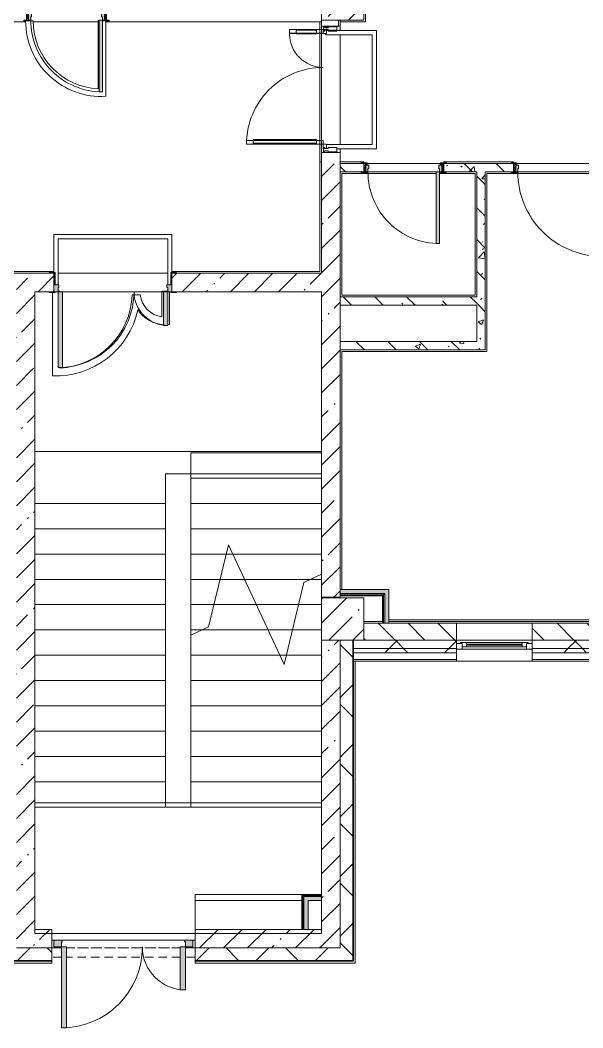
# Model space of a CAD drawing. Header units: millimetres. Extents: x -4196 to 190310, y -8553 to 29000.
# Drawn here: x 131251 to 137926, y -1048 to 10900 of the extents above; entities that cross this region are included whole.
import ezdxf

# ---------------------------------------------------------------- set-up
doc = ezdxf.new("R2010")
doc.units = ezdxf.units.MM
doc.linetypes.add('200_ШТРИХ__ш1_п0_6_', pattern=[160, 100, -60])
for name, color, linetype, lineweight, true_color in [('A-DETL-GENF-9', 7, 'Continuous', 5, 0xaaaaaa), ('A-DOOR-1', 7, 'Continuous', 5, 0xaaaaaa), ('A-DOOR-2', 7, 'Continuous', 5, 0xe2e2e2), ('A-DOOR-FRAM-1', 7, 'Continuous', 5, 0xe2e2e2), ('A-DOOR-FRAM-2', 7, 'Continuous', 5, 0xaaaaaa), ('A-FLOR-1', 7, 'Continuous', 5, 0xaaaaaa), ('A-WALL-6', 7, 'Continuous', 5, 0x737373), ('I-WALL-2', 7, 'Continuous', 9, 0xe7e7e7), ('I-WALL-5', 7, 'Continuous', 5, 0x787878)]:
    doc.layers.add(name, color=color, linetype=linetype, lineweight=lineweight, true_color=true_color)
for name, color, linetype, lineweight in [('A-DETL-MBND', 7, '200_ШТРИХ__ш1_п0_6_', 9), ('A-GLAZ-1', 7, 'Continuous', 5), ('A-GLAZ-CWMG-2', 7, 'Continuous', 5), ('A-WALL', 7, 'Continuous', 9), ('A-WALL-4', 7, 'Continuous', 5), ('I-WALL-3', 7, 'Continuous', 5), ('S-COLS-2', 7, 'Continuous', 5), ('S-STRS-3', 7, 'Continuous', 5), ('S-STRS-MBND-2', 7, 'Continuous', 5)]:
    doc.layers.add(name, color=color, linetype=linetype, lineweight=lineweight)
pattern_1 = [(45, (59346.5, 0), (-285.1231, 285.1231), []), (45, (59631.6, 0), (-285.1231, 285.1231), [504.031, -100.806, 16.764, -84.042])]
pattern_2 = [(45, (59346.5, 0), (-353.5534, 353.5534), []), (135, (59346.5, 0), (-353.5534, -353.5534), [])]
pattern_3 = [(135, (59346.5, 0), (-377.1708, -377.1708), [533.4, -88.9, 17.78, -88.9]), (135, (59346.5, 376.94), (-377.1708, -377.1708), []), (50, (59346.5, 0), (637.6445, -55.7866), [66.675, -733.425]), (355, (59346.5, 0), (-123.3494, 668.699), [53.34, -586.74]), (100.451, (59399.6, -4.65), (514.299, 612.908), [56.665, -623.315]), (46.184, (59346.5, 177.8), (948.7764, -147.15), [100.012, -1100.137]), (96.636, (59425.6, 165.5), (830.909, 865.997), [84.998, -934.973]), (351.184, (59346.5, 177.8), (830.918, 865.988), [80.01, -880.11]), (21, (59435.4, 133.35), (530.6506, -357.9283), [66.675, -733.425]), (326, (59435.4, 133.35), (216.308, 644.6585), [53.34, -586.74]), (71.451, (59479.6, 103.5), (746.9596, 286.7243), [56.665, -623.315]), (37.5, (59346.5, 0), (10.81053, 295.9426), [16.764, -562.864, 16.764, -578.866, -588.962]), (37.5, (59346.5, 0), (10.81053, 295.9426), [-1175.258, 16.764, -572.198]), (7.5, (59346.5, 0), (233.8692, 350.6318), [16.764, -322.834, 16.764, -549.529, -224.472]), (7.5, (59346.5, 0), (233.8692, 350.6318), [-905.891, 16.764, -207.708]), (327.5, (59148.24, 0), (474.5678, -20.0513), [16.764, -205.486, 16.764, -676.656, -920.115]), (327.5, (59148.24, 0), (474.5678, -20.0513), [-915.67, 16.764, -903.351]), (317.5, (59059.34, 0), (518.4522, 88.9934), [16.764, -272.161, 16.764, -443.738, -653.415]), (317.5, (59059.34, 0), (518.4522, 88.9934), [-749.427, 16.764, -636.651])]
pattern_4 = [(45, (59346.5, 0), (-530.33, 530.33), []), (135, (59346.5, 0), (-530.33, -530.33), [])]

# ---------------------------------------------------------------- blocks, each defined once
blk = doc.blocks.new('BSC_Колонна _Прямоугольная - 500х500-V77-1_6_1_птичка')
at = {"layer": 'S-COLS-2'}
h = blk.add_hatch(dxfattribs=at)
h.set_pattern_fill('FP_110', color=256, style=0, pattern_type=2)
h.set_pattern_definition([(45, (-75730, -3800), (-285.1231, 285.1231), []), (45, (-75444.88, -3800), (-285.1231, 285.1231), [504.031, -100.806, 16.764, -84.042])])
h.paths.add_polyline_path([(120, -250), (250, -250), (250, 250), (-250, 250), (-250, -250), (-30, -250)])
for p, q in [((250, 250), (-250, 250)), ((-250, 250), (-250, -250)), ((250, -250), (250, 250)), ((-250, -250), (250, -250))]:
    blk.add_line(p, q, dxfattribs=at)
blk = doc.blocks.new('BSC_Колонна _Прямоугольная - 650х500-23287315-1_6_1_птичка')
at = {"layer": 'S-COLS-2'}
h = blk.add_hatch(dxfattribs=at)
h.set_pattern_fill('FP_151', color=256, style=0, pattern_type=2)
h.set_pattern_definition([(135, (11225, -75730), (-285.1231, -285.1231), []), (135, (11225, -75444.88), (-285.1231, -285.1231), [504.031, -100.806, 16.764, -84.042])])
h.paths.add_polyline_path([(325, 250), (-325, 250), (-325, -250), (325, -250), (325, 0)])
for p, q in [((325, 250), (-325, 250)), ((-325, 250), (-325, -250)), ((325, -250), (325, 250)), ((-325, -250), (325, -250))]:
    blk.add_line(p, q, dxfattribs=at)
blk = doc.blocks.new('110_Дверь_СКБ_1Ст_Внутренняя1 - Д-7_п__950x2100h_Туалет-32105350-1_6_1_птичка')
at = {"layer": 'A-DOOR-1'}
h = blk.add_hatch(dxfattribs=at)
h.set_pattern_fill('FP_134', color=256, style=0, pattern_type=2)
h.set_pattern_definition([(135, (1826.41, 114.685), (-14.14214, -14.14214), []), (225, (1826.41, 114.685), (14.14214, -14.14214), [])])
h.paths.add_polyline_path([(487, -50), (487, 50), (462, 50), (463, -50)])
at = {"layer": 'A-DOOR-2'}
h = blk.add_hatch(color=256, dxfattribs=at)
h.paths.add_polyline_path([(437, -30), (462, -30), (462, 50), (437, 50), (437, 10), (427, 10), (427, -30)])
h.paths.add_polyline_path([(-438, -30), (-403, -30), (-403, 10), (-413, 10), (-413, 50), (-438, 50)])
at = {"layer": 'A-DOOR-FRAM-1'}
for points in [[(-373, 50), (-373, 900), (-413, 900), (-413, 50), (-393, 50)], [(-438, 50), (-423, 50), (-423, 58), (-493, 58), (-493, 50), (-463, 50)], [(517, 50), (517, 58), (447, 58), (447, 50), (492, 50)], [(-493, -58), (-423, -58), (-423, -50), (-493, -50)], [(-438, -50), (-423, -50), (-423, -30), (-438, -30)], [(462, -50), (462, -30), (447, -30), (447, -50)], [(468, -58), (517, -58), (517, -50), (447, -50), (447, -58)]]:
    blk.add_hatch(color=256, dxfattribs=at).paths.add_polyline_path(points)
at = {"layer": 'A-DOOR-FRAM-2'}
h = blk.add_hatch(dxfattribs=at)
h.set_pattern_fill('FP_135', color=256, style=0, pattern_type=2)
h.set_pattern_definition([(45, (-296.384, 114.685), (-14.1421, 14.1421), []), (135, (-296.384, 114.685), (-14.1421, -14.1421), [])])
h.paths.add_polyline_path([(-438, -50), (-438, 50), (-463, 50), (-463, -50)])
at = {"layer": 'A-DOOR-1'}
for p, q in [((-413, 900), (-413, 50)), ((-373, 900), (-413, 900)), ((-373, 50), (-373, 900)), ((-413, 50), (-373, 50))]:
    blk.add_line(p, q, dxfattribs=at)
blk.add_arc((-413, 50), 850, 360, 90, dxfattribs=at)
at = {"layer": 'A-DOOR-FRAM-2'}
for p, q in [((-423, 58), (-493, 58)), ((-493, 58), (-493, 50)), ((-493, 50), (-423, 50)), ((-438, 50), (-463, 50)), ((-463, 50), (-463, -50)), ((-413, 50), (-438, 50)), ((-438, 50), (-438, -30)), ((-438, -50), (-438, 50)), ((-423, 50), (-438, 50)), ((-438, 50), (-438, 49)), ((-438, 49), (-423, 49)), ((-423, 50), (-423, 58)), ((-423, 49), (-423, 50)), ((-413, 10), (-413, 50)), ((-403, 10), (-413, 10)), ((-403, -30), (-403, 10)), ((437, 10), (427, 10)), ((427, 10), (427, -30)), ((437, 50), (437, 10)), ((462, 50), (437, 50)), ((517, 58), (447, 58)), ((447, 58), (447, 50)), ((462, 50), (447, 50)), ((447, 50), (447, 49)), ((447, 50), (517, 50)), ((447, 49), (462, 49)), ((462, -30), (462, 50)), ((487, 50), (462, 50)), ((462, 50), (462, -50)), ((462, 49), (462, 50)), ((487, -50), (487, 50)), ((517, 50), (517, 58)), ((-423, -50), (-493, -50)), ((-493, -50), (-493, -58)), ((-493, -58), (-423, -58)), ((-463, -50), (-438, -50)), ((-438, -30), (-403, -30)), ((-423, -30), (-438, -30)), ((-438, -30), (-438, -50)), ((-438, -50), (-423, -50)), ((-423, -50), (-423, -30)), ((-423, -58), (-423, -50)), ((427, -30), (462, -30)), ((462, -30), (447, -30)), ((447, -30), (447, -50)), ((447, -50), (462, -50)), ((517, -50), (447, -50)), ((447, -50), (447, -58)), ((447, -58), (517, -58)), ((462, -50), (462, -30)), ((462, -50), (487, -50)), ((517, -58), (517, -50))]:
    blk.add_line(p, q, dxfattribs=at)
blk = doc.blocks.new('110_Дверь_СКБ_1Ст_Внутренняя1 - Д-4 _п_ 1100x2100h_су мгн 2-33304581-1_6_1_птичка')
at = {"layer": 'A-DOOR-1'}
h = blk.add_hatch(dxfattribs=at)
h.set_pattern_fill('FP_130', color=256, style=0, pattern_type=2)
h.set_pattern_definition([(135, (1751.41, 114.685), (-14.14214, -14.14214), []), (225, (1751.41, 114.685), (14.14214, -14.14214), [])])
h.paths.add_polyline_path([(537.5, 50), (537.5, -50), (562.5, -50), (562.5, 50)])
at = {"layer": 'A-DOOR-2'}
h = blk.add_hatch(color=256, dxfattribs=at)
h.paths.add_polyline_path([(537.5, 50), (512.5, 50), (512.5, 10), (502.5, 10), (502.5, -30), (537.5, -30), (537.5, 28.8)])
h.paths.add_polyline_path([(-487.5, 50), (-512.5, 50), (-512.5, -30), (-477.5, -30), (-477.5, 10), (-487.5, 10)])
at = {"layer": 'A-DOOR-FRAM-1'}
for points in [[(-487.5, 1050), (-487.5, 50), (-447.5, 50), (-447.5, 1050)], [(-567.5, 58), (-567.5, 50), (-497.5, 50), (-497.5, 58), (-561.1, 58)], [(530.1, 58), (522.5, 58), (522.5, 50), (592.5, 50), (592.5, 58), (537.5, 58)], [(-497.5, -50), (-567.5, -50), (-567.5, -58), (-497.5, -58)], [(-497.5, -30), (-512.5, -30), (-512.5, -50), (-497.5, -50)], [(537.5, -30), (522.5, -30), (522.5, -50), (537.5, -50)], [(522.5, -50), (522.5, -58), (592.5, -58), (592.5, -50), (537.5, -50)]]:
    blk.add_hatch(color=256, dxfattribs=at).paths.add_polyline_path(points)
at = {"layer": 'A-DOOR-FRAM-2'}
h = blk.add_hatch(dxfattribs=at)
h.set_pattern_fill('FP_131', color=256, style=0, pattern_type=2)
h.set_pattern_definition([(45, (-371.384, 114.685), (-14.1421, 14.1421), []), (135, (-371.384, 114.685), (-14.1421, -14.1421), [])])
h.paths.add_polyline_path([(-512.5, 50), (-537.5, 50), (-537.5, -50), (-512.5, -50), (-512.5, -41.8)])
at = {"layer": 'A-DOOR-1'}
for p, q in [((-487.5, 1050), (-487.5, 50)), ((-447.5, 1050), (-487.5, 1050)), ((-447.5, 50), (-447.5, 1050)), ((-487.5, 50), (-447.5, 50))]:
    blk.add_line(p, q, dxfattribs=at)
blk.add_arc((-487.5, 50), 1000, 360, 90, dxfattribs=at)
at = {"layer": 'A-DOOR-FRAM-2'}
for p, q in [((-497.5, 58), (-567.5, 58)), ((-567.5, 58), (-567.5, 50)), ((-567.5, 50), (-497.5, 50)), ((-512.5, 50), (-537.5, 50)), ((-537.5, 50), (-537.5, -50)), ((-487.5, 50), (-512.5, 50)), ((-512.5, 50), (-512.5, -30)), ((-512.5, -50), (-512.5, 50)), ((-497.5, 50), (-512.5, 50)), ((-512.5, 50), (-512.5, 49)), ((-512.5, 49), (-497.5, 49)), ((-497.5, 50), (-497.5, 58)), ((-497.5, 49), (-497.5, 50)), ((-487.5, 10), (-487.5, 50)), ((-477.5, 10), (-487.5, 10)), ((-477.5, -30), (-477.5, 10)), ((512.5, 10), (502.5, 10)), ((502.5, 10), (502.5, -30)), ((512.5, 50), (512.5, 10)), ((537.5, 50), (512.5, 50)), ((592.5, 58), (522.5, 58)), ((522.5, 58), (522.5, 50)), ((537.5, 50), (522.5, 50)), ((522.5, 50), (522.5, 49)), ((522.5, 50), (592.5, 50)), ((522.5, 49), (537.5, 49)), ((537.5, -30), (537.5, 50)), ((562.5, 50), (537.5, 50)), ((537.5, 50), (537.5, -50)), ((537.5, 49), (537.5, 50)), ((562.5, -50), (562.5, 50)), ((592.5, 50), (592.5, 58)), ((-497.5, -50), (-567.5, -50)), ((-567.5, -50), (-567.5, -58)), ((-567.5, -58), (-497.5, -58)), ((-537.5, -50), (-512.5, -50)), ((-512.5, -30), (-477.5, -30)), ((-497.5, -30), (-512.5, -30)), ((-512.5, -30), (-512.5, -50)), ((-512.5, -50), (-497.5, -50)), ((-497.5, -50), (-497.5, -30)), ((-497.5, -58), (-497.5, -50)), ((502.5, -30), (537.5, -30)), ((537.5, -30), (522.5, -30)), ((522.5, -30), (522.5, -50)), ((522.5, -50), (537.5, -50)), ((592.5, -50), (522.5, -50)), ((522.5, -50), (522.5, -58)), ((522.5, -58), (592.5, -58)), ((537.5, -50), (537.5, -30)), ((537.5, -50), (562.5, -50)), ((592.5, -58), (592.5, -50))]:
    blk.add_line(p, q, dxfattribs=at)
blk = doc.blocks.new('Прямоугольный импост - Импост структурный с накладкой - 160мм Темный-32274804-1_6_1_птичка')
at = {"layer": 'A-GLAZ-CWMG-2'}
for p, q in [((-50, 40), (-50, 140)), ((-50, 140), (0, 140)), ((0, 140), (0, 40)), ((-40, 40), (-50, 40)), ((-50, -17), (-50, 0)), ((-50, 0), (-40, 0)), ((-40, 0), (-40, 40)), ((-10, 40), (-10, 0)), ((0, 40), (-10, 40)), ((-10, 0), (0, 0)), ((0, 0), (0, -17)), ((0, -17), (-50, -17))]:
    blk.add_line(p, q, dxfattribs=at)
blk = doc.blocks.new('Дверь_Витражная_остекление_ - ВВ-6 остекление-32274838-1_6_1_птичка')
at = {"layer": 'A-DETL-GENF-9'}
for p, q in [((-655, 930), (-610, 930)), ((-655, 930), (-655, 20)), ((-610, 930), (-655, 930)), ((-655, 930), (-655, 20)), ((-655, 850), (-610, 850)), ((-645, 850), (-645, 100)), ((-610, 930), (-610, 20)), ((-610, 20), (-610, 930)), ((-601, 850), (-601, 100)), ((705, 420), (660, 420)), ((660, 420), (660, 20)), ((705, 420), (660, 420)), ((660, 420), (660, 20)), ((705, 420), (705, 20)), ((705, 20), (705, 420)), ((651, 340), (651, 100)), ((705, 340), (660, 340)), ((695, 340), (695, 100)), ((-655, 100), (-610, 100)), ((-610, 20), (-655, 20)), ((-655, 20), (-610, 20)), ((705, 100), (660, 100))]:
    blk.add_line(p, q, dxfattribs=at)
at = {"layer": 'A-DOOR-1'}
for p, q in [((-655, 930), (-655, 20)), ((655, 420), (655, 20)), ((-655, 20), (-705, 20)), ((-705, 20), (-705, -20)), ((-655, -20), (-655, 20)), ((705, 20), (655, 20)), ((655, 20), (655, -20)), ((705, -20), (705, 20)), ((-705, -20), (-655, -20)), ((655, -20), (705, -20))]:
    blk.add_line(p, q, dxfattribs=at)
for centre, radius, start, end in [((-655, 20), 910, 360, 90), ((655, 20), 400, 90, 180)]:
    blk.add_arc(centre, radius, start, end, dxfattribs=at)
blk = doc.blocks.new('110_Дверь_СКБ_1Ст_Внутренняя1 - Д-17д _Д-9_ 950x2100h_ПУИ_ С_У персонала-24300662-1_6_1_птичка')
at = {"layer": 'A-DOOR-1'}
h = blk.add_hatch(dxfattribs=at)
h.set_pattern_fill('FP_119', color=256, style=0, pattern_type=2)
h.set_pattern_definition([(135, (1826.41, 164.685), (-14.14214, -14.14214), []), (225, (1826.41, 164.685), (14.14214, -14.14214), [])])
h.paths.add_polyline_path([(487, 100), (462, 100), (462, -100), (487, -100), (487, 6)])
at = {"layer": 'A-DOOR-2'}
h = blk.add_hatch(color=256, dxfattribs=at)
h.paths.add_polyline_path([(462, 100), (437, 100), (437, 60), (427, 60), (427, 20), (462, 20)])
h.paths.add_polyline_path([(-423, 100), (-438, 100), (-438, 20), (-403, 20), (-403, 60), (-413, 60), (-413, 100)])
at = {"layer": 'A-DOOR-FRAM-1'}
for points in [[(-401, 950), (-413, 950), (-413, 100), (-373, 104), (-373, 950)], [(-454, 108), (-493, 108), (-493, 100), (-423, 104), (-423, 108), (-454, 108)], [(-438, 20), (-438, -100), (-423, -100), (-423, 20)], [(491, 108), (447, 108), (447, 100), (517, 100), (517, 108), (497, 108)], [(462, 20), (447, 20), (447, -100), (462, -100), (462, 6)], [(-438, -100), (-493, -100), (-493, -108), (-423, -108), (-423, -100)], [(501, -100), (447, -100), (447, -108), (517, -108), (517, -100)]]:
    blk.add_hatch(color=256, dxfattribs=at).paths.add_polyline_path(points)
at = {"layer": 'A-DOOR-FRAM-2'}
h = blk.add_hatch(dxfattribs=at)
h.set_pattern_fill('FP_120', color=256, style=0, pattern_type=2)
h.set_pattern_definition([(45, (-296.384, 164.685), (-14.1421, 14.1421), []), (135, (-296.384, 164.685), (-14.1421, -14.1421), [])])
h.paths.add_polyline_path([(-463, 100), (-460, -100), (-438, -100), (-438, 100)])
at = {"layer": 'A-DOOR-1'}
for p, q in [((-413, 950), (-413, 100)), ((-373, 950), (-413, 950)), ((-373, 100), (-373, 950)), ((-413, 100), (-373, 100))]:
    blk.add_line(p, q, dxfattribs=at)
blk.add_arc((-413, 100), 850, 360, 90, dxfattribs=at)
at = {"layer": 'A-DOOR-FRAM-2'}
for p, q in [((-423, 108), (-493, 108)), ((-493, 108), (-493, 100)), ((-493, 100), (-423, 100)), ((-438, 100), (-463, 100)), ((-463, 100), (-463, -100)), ((-413, 100), (-438, 100)), ((-438, 100), (-438, 20)), ((-438, -100), (-438, 100)), ((-423, 100), (-438, 100)), ((-438, 100), (-438, 99)), ((-438, 99), (-423, 99)), ((-438, 20), (-403, 20)), ((-423, 20), (-438, 20)), ((-438, 20), (-438, -100)), ((-423, 100), (-423, 108)), ((-423, 99), (-423, 100)), ((-423, -100), (-423, 20)), ((-413, 60), (-413, 100)), ((-403, 60), (-413, 60)), ((-403, 20), (-403, 60)), ((437, 60), (427, 60)), ((427, 60), (427, 20)), ((427, 20), (462, 20)), ((437, 100), (437, 60)), ((462, 100), (437, 100)), ((517, 108), (447, 108)), ((447, 108), (447, 100)), ((462, 100), (447, 100)), ((447, 100), (447, 99)), ((447, 100), (517, 100)), ((447, 99), (462, 99)), ((462, 20), (447, 20)), ((447, 20), (447, -100)), ((462, 20), (462, 100)), ((487, 100), (462, 100)), ((462, 100), (462, -100)), ((462, 99), (462, 100)), ((462, -100), (462, 20)), ((487, -100), (487, 100)), ((517, 100), (517, 108)), ((-423, -100), (-493, -100)), ((-493, -100), (-493, -108)), ((-493, -108), (-423, -108)), ((-463, -100), (-438, -100)), ((-438, -100), (-423, -100)), ((-423, -108), (-423, -100)), ((447, -100), (462, -100)), ((517, -100), (447, -100)), ((447, -100), (447, -108)), ((447, -108), (517, -108)), ((462, -100), (487, -100)), ((517, -108), (517, -100))]:
    blk.add_line(p, q, dxfattribs=at)
blk = doc.blocks.new('110_Дверь_СКБ_2Ст - Д-1_л_Лестничная клетка EIS60 2-32142534-1_6_1_птичка')
at = {"layer": 'A-DOOR-2'}
for points in [[(662, 1010), (612, 1010), (612, 110), (662, 110), (662, 786)], [(-588, 510), (-638, 510), (-638, 110), (-588, 110), (-588, 499)], [(712, 30), (697, 30), (700, -110), (712, -110)]]:
    blk.add_hatch(color=256, dxfattribs=at).paths.add_polyline_path(points)
h = blk.add_hatch(color=256, dxfattribs=at)
h.paths.add_polyline_path([(662, 110), (662, 60), (652, 60), (652, 30), (712, 33), (712, 110)])
h.paths.add_polyline_path([(-638, 110), (-688, 110), (-687, 30), (-628, 36), (-628, 60), (-638, 60), (-638, 105)])
at = {"layer": 'A-DOOR-FRAM-1'}
for points in [[(-673, 118), (-743, 118), (-743, 110), (-673, 110)], [(-673, 30), (-688, 30), (-687, -110), (-673, -110), (-673, -21)], [(730, 118), (697, 118), (697, 110), (767, 110), (767, 118)], [(-687, -110), (-743, -110), (-743, -118), (-673, -118), (-674, -110)], [(767, -110), (697, -110), (699, -118), (767, -118)]]:
    blk.add_hatch(color=256, dxfattribs=at).paths.add_polyline_path(points)
at = {"layer": 'A-DOOR-1'}
for p, q in [((662, 1010), (612, 1010)), ((612, 1010), (612, 110)), ((662, 110), (662, 1010)), ((-638, 510), (-638, 110)), ((-588, 510), (-638, 510)), ((-588, 110), (-588, 510)), ((-638, 110), (-588, 110)), ((612, 110), (662, 110))]:
    blk.add_line(p, q, dxfattribs=at)
for centre, radius, start, end in [((662, 110), 900, 90, 180), ((-638, 110), 400, 360, 90)]:
    blk.add_arc(centre, radius, start, end, dxfattribs=at)
at = {"layer": 'A-DOOR-FRAM-2'}
for p, q in [((-673, 118), (-743, 118)), ((-743, 118), (-743, 110)), ((-743, 110), (-673, 110)), ((-638, 110), (-688, 110)), ((-688, 110), (-688, 30)), ((-688, 30), (-628, 30)), ((-673, 30), (-688, 30)), ((-688, 30), (-688, -110)), ((-673, 110), (-673, 118)), ((-673, -110), (-673, 30)), ((-638, 60), (-638, 110)), ((-628, 60), (-638, 60)), ((-628, 30), (-628, 60)), ((662, 60), (652, 60)), ((652, 60), (652, 30)), ((652, 30), (712, 30)), ((662, 110), (662, 60)), ((712, 110), (662, 110)), ((767, 118), (697, 118)), ((697, 118), (697, 110)), ((697, 110), (767, 110)), ((712, 30), (697, 30)), ((697, 30), (697, -110)), ((712, 30), (712, 110)), ((712, -110), (712, 30)), ((767, 110), (767, 118)), ((-673, -110), (-743, -110)), ((-743, -110), (-743, -118)), ((-743, -118), (-673, -118)), ((-688, -110), (-673, -110)), ((-673, -118), (-673, -110)), ((697, -110), (712, -110)), ((767, -110), (697, -110)), ((697, -110), (697, -118)), ((697, -118), (767, -118)), ((767, -118), (767, -110))]:
    blk.add_line(p, q, dxfattribs=at)
blk = doc.blocks.new('120_Окно_СКБ_1Ст - 120_Окно_СКБ_1Ст 900х2500_h_-19906774-1_6_1_птичка')
at = {"layer": 'A-GLAZ-1'}
for p, q in [((-450, -75), (-450, -5)), ((-450, -5), (-380, -5)), ((450, -5), (-450, -5)), ((-380, -75), (-450, -75)), ((-450, -75), (-400, -75)), ((-380, -75), (-400, -75)), ((-400, -75), (-400, -85)), ((-400, -85), (400, -85)), ((400, -85), (-400, -85)), ((-380, -5), (-380, -75)), ((380, -35), (-380, -35)), ((-380, -35), (-380, -75)), ((-330, -85), (-330, -35)), ((-330, -55), (330, -55)), ((330, -65), (-330, -65)), ((330, -85), (330, -35)), ((380, -75), (380, -5)), ((380, -5), (450, -5)), ((380, -75), (380, -35)), ((450, -75), (380, -75)), ((400, -75), (380, -75)), ((400, -75), (450, -75)), ((400, -85), (400, -75)), ((450, -5), (450, -75))]:
    blk.add_line(p, q, dxfattribs=at)
blk = doc.blocks.new('Прямоугольный импост - Импост структурный с накладкой - 160мм Темный-32274805-1_6_1_птичка')
at = {"layer": 'A-GLAZ-CWMG-2'}
for p, q in [((-25, 40), (-25, 140)), ((-25, 140), (25, 140)), ((25, 140), (25, 40)), ((-15, 40), (-25, 40)), ((-25, -17), (-25, 0)), ((-25, 0), (-15, 0)), ((-15, 0), (-15, 40)), ((15, 40), (15, 0)), ((25, 40), (15, 40)), ((15, 0), (25, 0)), ((25, 0), (25, -17)), ((25, -17), (-25, -17))]:
    blk.add_line(p, q, dxfattribs=at)
blk = doc.blocks.new('110_Дверь_СКБ_2Ст_Наружная - ДН-1_л__ Двухстворчатая 1350 х3200 _ЛК_ в свету с верхним остеклением 2-V155-1_6_1_птичка')
at = {"layer": 'A-DOOR-2'}
for points in [[(694.5, 869), (694.5, -91), (754.5, -91), (754.5, 869)], [(-715.5, 419), (-715.5, -91), (-655.5, -91), (-655.5, 419)]]:
    blk.add_hatch(color=256, dxfattribs=at).paths.add_polyline_path(points)
h = blk.add_hatch(color=256, dxfattribs=at)
h.paths.add_polyline_path([(-805.5, -91), (-805.5, -171), (-705.5, -171), (-705.5, -151), (-715.5, -151), (-715.5, -91), (-780.5, -91)])
h.paths.add_polyline_path([(774.2, -91), (754.5, -91), (754.5, -151), (744.5, -151), (744.5, -171), (844.5, -171), (844.5, -91)])
at = {"layer": 'A-DOOR-1'}
for p, q in [((754.5, 869), (694.5, 869)), ((694.5, 869), (694.5, -91)), ((754.5, -91), (754.5, 869)), ((-715.5, 419), (-715.5, -91)), ((-655.5, 419), (-715.5, 419)), ((-655.5, -91), (-655.5, 419)), ((-715.5, -91), (-655.5, -91)), ((694.5, -91), (754.5, -91))]:
    blk.add_line(p, q, dxfattribs=at)
for centre, radius, start, end in [((754.5, -91), 960, 90, 180), ((-715.5, -91), 510, 0, 90)]:
    blk.add_arc(centre, radius, start, end, dxfattribs=at)
at = {"layer": 'A-DOOR-FRAM-2'}
for p, q in [((-715.5, -91), (-805.5, -91)), ((-805.5, -91), (-805.5, -171)), ((-715.5, -151), (-715.5, -91)), ((754.5, -91), (754.5, -151)), ((844.5, -91), (754.5, -91)), ((844.5, -171), (844.5, -91)), ((-805.5, -171), (-705.5, -171)), ((-705.5, -151), (-715.5, -151)), ((-705.5, -171), (-705.5, -151)), ((754.5, -151), (744.5, -151)), ((744.5, -151), (744.5, -171)), ((744.5, -171), (844.5, -171))]:
    blk.add_line(p, q, dxfattribs=at)
blk = doc.blocks.new('Прямоугольный импост - Импост структурный с накладкой - 160мм Темный-32274806-1_6_1_птичка')
at = {"layer": 'A-GLAZ-CWMG-2'}
for p, q in [((0, 140), (-50, 140)), ((-50, 140), (-50, 40)), ((0, 40), (0, 140)), ((-50, 40), (-40, 40)), ((-40, 0), (-50, 0)), ((-50, 0), (-50, -17)), ((-40, 40), (-40, 0)), ((-10, 0), (-10, 40)), ((-10, 40), (0, 40)), ((0, 0), (-10, 0)), ((0, -17), (0, 0)), ((-50, -17), (0, -17))]:
    blk.add_line(p, q, dxfattribs=at)
blk = doc.blocks.new('Зашивка приборов отопления5 - Зашивка приборов отопления-33272456-1_6_1_птичка')
at = {"layer": 'A-WALL-4'}
for p, q in [((75245, 535), (73980, 535)), ((73980, 535), (73980, 460)), ((75245, 460), (73980, 460)), ((73980, 460), (73980, 120)), ((73980, 460), (75245, 460))]:
    blk.add_line(p, q, dxfattribs=at)

msp = doc.modelspace()

# ---------------------------------------------------------------- hatches: boundary and pattern name
at = {"layer": 'A-WALL-4'}
h = msp.add_hatch(dxfattribs=at)
h.set_pattern_fill('FP_98', color=256, style=0, pattern_type=2)
h.set_pattern_definition([(135, (59346.5, 0), (-176.7767, -176.7767), [])])
h.paths.add_polyline_path([(135439.7, 3550), (136426.5, 3550), (136426.5, 3750), (135326.5, 3750), (135326.5, 3550)])
h.paths.add_polyline_path([(138347, 3550), (138527, 3550), (138527, 3750), (137326.5, 3750), (137326.5, 3550), (138228.1, 3550)])
h.paths.add_polyline_path([(143546.5, 3550), (143546.5, 3750), (143446.5, 3750), (143446.5, 3550)])
h.paths.add_polyline_path([(139427, 3550), (139696.5, 3550), (139696.5, 3750), (139427, 3750), (139427, 3727.7)])
h.paths.add_polyline_path([(141346.5, 3550), (141346.5, 3750), (140196.5, 3750), (140196.5, 3550)])
h = msp.add_hatch(dxfattribs=at)
h.set_pattern_fill('FP_116', color=256, style=0, pattern_type=2)
h.set_pattern_definition(pattern_2)
h.paths.add_polyline_path([(135046.5, -250), (135196.5, -250), (135196.5, 3550), (135046.5, 3550), (135046.5, -210)])
h = msp.add_hatch(dxfattribs=at)
h.set_pattern_fill('FP_116', color=256, style=0, pattern_type=2)
h.set_pattern_definition(pattern_2)
h.paths.add_polyline_path([(143805, 3450), (144146.5, 3450), (144146.5, 3550), (143446.5, 3550), (143446.5, 3450), (143546.5, 3450)])
h.paths.add_polyline_path([(136369.2, 3450), (136426.5, 3455.7), (136426.5, 3550), (135204.5, 3546.3), (135204.5, 3450), (135964.7, 3450)])
h.paths.add_polyline_path([(137326.5, 3450), (138527, 3450), (138527, 3550), (137326.5, 3550), (137326.5, 3466.9)])
h.paths.add_polyline_path([(140087.1, 3450), (141346.5, 3450), (141346.5, 3550), (139427, 3550), (139427, 3450)])
h = msp.add_hatch(dxfattribs=at)
h.set_pattern_fill('FP_116', color=256, style=0, pattern_type=2)
h.set_pattern_definition(pattern_2)
h.paths.add_polyline_path([(143446.5, 3400), (144196.5, 3400), (144196.5, 3450), (143446.5, 3450), (143446.5, 3440)])
h.paths.add_polyline_path([(136369.2, 3400), (136426.5, 3400), (136426.5, 3450), (135204.5, 3450), (135204.5, 3400), (135439.7, 3400)])
h.paths.add_polyline_path([(138228.1, 3400), (138527, 3400), (138527, 3450), (137326.5, 3450), (137326.5, 3400)])
h.paths.add_polyline_path([(139427, 3400), (141346.5, 3400), (141346.5, 3450), (139427, 3450), (139427, 3440)])
h = msp.add_hatch(dxfattribs=at)
h.set_pattern_fill('FP_116', color=256, style=0, pattern_type=2)
h.set_pattern_definition(pattern_2)
h.paths.add_polyline_path([(135040.3, -250), (135046.5, -250), (135046.5, -100), (133326.5, -100), (133326.5, -250), (135038.6, -250)])
h.paths.add_polyline_path([(127074.4, -250), (130006.5, -250), (130006.5, -100), (126406.5, -100), (126406.5, -250)])
h.paths.add_polyline_path([(131582.6, -250), (131626.5, -250), (131626.5, -100), (130906.5, -101.8), (130906.5, -250), (131426.5, -250)])
h.paths.add_polyline_path([(120956.5, -250), (120956.5, -100), (120256.5, -100), (120256.5, -250), (120568.1, -250)])
h.paths.add_polyline_path([(123056.5, -250), (123606.5, -250), (123606.5, -100), (123056.5, -100), (123056.5, -121.3)])
h.paths.add_polyline_path([(119356.5, -250), (119356.5, -100), (118606.5, -100), (118606.5, -250)])
h.paths.add_polyline_path([(116506.5, -250), (116506.5, -100), (115756.5, -100), (115756.5, -250), (115920.7, -250)])
h.paths.add_polyline_path([(124506.5, -250), (125506.5, -250), (125506.5, -100), (124506.5, -100), (124506.5, -118)])
h.paths.add_polyline_path([(112202.8, -250), (112656.5, -250), (112656.5, -100), (111218, -100), (111218, -250), (111273.3, -250)])
h.paths.add_polyline_path([(109118, -250), (109118, -100), (108406.5, -100), (108406.5, -250), (108484.9, -250)])
h.paths.add_polyline_path([(107506.5, -250), (107506.5, -100), (106756.5, -100), (106756.5, -250)])
h.paths.add_polyline_path([(103656.5, -250), (103656.5, -100), (102084, -100), (102084, -250), (102908, -250)])
h.paths.add_polyline_path([(98386.5, -250), (98386.5, -100), (97737.5, -100), (97737.5, -250), (98260.7, -250)])
h.paths.add_polyline_path([(99286.5, -250), (99984, -250), (99984, -100), (99286.5, -100), (99286.5, -180.4)])
at = {"layer": 'I-WALL-2'}
for points in [[(135046.5, 4100), (135625.9, 4100), (135620.9, 4150), (135046.5, 4145)], [(135625.9, 3750), (135620.9, 4100), (135575.9, 4095.2), (135575.9, 3750)], [(134826.5, 460), (134826.5, 510), (134616.5, 510), (134616.5, 460), (134727.7, 460)], [(134666.5, 120), (134666.5, 460), (134616.5, 460), (134616.5, 120)]]:
    msp.add_hatch(color=256, dxfattribs=at).paths.add_polyline_path(points)
at = {"layer": 'I-WALL-3'}
h = msp.add_hatch(dxfattribs=at)
h.set_pattern_fill('FP_97', color=256, style=0, pattern_type=2)
h.set_pattern_definition(pattern_1)
h.paths.add_polyline_path([(135046.5, 7900), (135046.5, 9330), (134826.5, 9330), (134826.5, 7900)])
h.paths.add_polyline_path([(135046.5, 10830), (135046.5, 10900), (135026.5, 10900), (135026.5, 10830)])
h = msp.add_hatch(dxfattribs=at)
h.set_pattern_fill('FP_97', color=256, style=0, pattern_type=2)
h.set_pattern_definition(pattern_1)
h.paths.add_polyline_path([(131426.5, -100), (131426.5, 7900), (131206.5, 7900), (131206.5, -100)])
h = msp.add_hatch(dxfattribs=at)
h.set_pattern_fill('FP_97', color=256, style=0, pattern_type=2)
h.set_pattern_definition(pattern_1)
h.paths.add_polyline_path([(131426.5, 7680), (131651.5, 7680), (131651.5, 7900), (131426.5, 7900), (131426.5, 7708.9)])
h.paths.add_polyline_path([(134826.5, 7680), (135046.5, 7680), (135046.5, 7900), (133051.5, 7900), (133051.5, 7680), (134806.5, 7680)])
h = msp.add_hatch(dxfattribs=at)
h.set_pattern_fill('FP_97', color=256, style=0, pattern_type=2)
h.set_pattern_definition(pattern_1)
h.paths.add_polyline_path([(134826.5, 4060), (135046.5, 4060), (135046.5, 7680), (134826.5, 7680), (134826.5, 4095.2)])
h = msp.add_hatch(dxfattribs=at)
h.set_pattern_fill('FP_208', color=256, style=0, pattern_type=2)
h.set_pattern_definition(pattern_4)
h.paths.add_polyline_path([(135563.4, 4087.5), (135575.9, 4087.5), (135575.9, 4100), (135046.5, 4095.2), (135046.5, 4087.5), (135439.7, 4087.5)])
h = msp.add_hatch(dxfattribs=at)
h.set_pattern_fill('FP_208', color=256, style=0, pattern_type=2)
h.set_pattern_definition(pattern_4)
h.paths.add_polyline_path([(135563.4, 4075), (135563.4, 4087.5), (135046.5, 4087.5), (135046.5, 4075), (135550.9, 4075)])
h = msp.add_hatch(dxfattribs=at)
h.set_pattern_fill('FP_97', color=256, style=0, pattern_type=2)
h.set_pattern_definition(pattern_1)
h.paths.add_polyline_path([(135046.5, -100), (135046.5, 3550), (134826.5, 3550), (134826.5, -100)])
h = msp.add_hatch(dxfattribs=at)
h.set_pattern_fill('FP_97', color=256, style=0, pattern_type=2)
h.set_pattern_definition(pattern_1)
h.paths.add_polyline_path([(134826.5, -100), (134826.5, 120), (133326.5, 120), (133326.5, -100), (134510.2, -100)])
h.paths.add_polyline_path([(131626.5, -100), (131626.5, 120), (131426.5, 120), (131426.5, -100)])
at = {"layer": 'I-WALL-5'}
h = msp.add_hatch(dxfattribs=at)
h.set_pattern_fill('FP_127', color=256, style=0, pattern_type=2)
h.set_pattern_definition(pattern_3)
h.paths.add_polyline_path([(138467, 9100), (138511.5, 9100), (138511.5, 9200), (138204.5, 9200), (138204.5, 9100), (138447, 9100)])
h.paths.add_polyline_path([(135296.5, 9100), (135326.5, 9100), (135326.5, 9200), (135046.5, 9200), (135046.5, 9100), (135066.5, 9100)])
h.paths.add_polyline_path([(140087.1, 9100), (141176.5, 9100), (141176.5, 9200), (139611.5, 9200), (139611.5, 9100), (139976.5, 9100)])
h.paths.add_polyline_path([(136276.5, 9100), (137104.5, 9100), (137104.5, 9200), (136276.5, 9200)])
h = msp.add_hatch(dxfattribs=at)
h.set_pattern_fill('FP_127', color=256, style=0, pattern_type=2)
h.set_pattern_definition(pattern_3)
h.paths.add_polyline_path([(136767.4, 7090.6), (136767.4, 9100), (136667.4, 9100), (136667.4, 7090.6)])
h = msp.add_hatch(dxfattribs=at)
h.set_pattern_fill('FP_127', color=256, style=0, pattern_type=2)
h.set_pattern_definition(pattern_3)
h.paths.add_polyline_path([(135342.9, 7520.6), (136667.4, 7520.6), (136667.4, 7620.6), (135046.5, 7620.6), (135046.5, 7520.6), (135066.5, 7520.6)])
h = msp.add_hatch(dxfattribs=at)
h.set_pattern_fill('FP_127', color=256, style=0, pattern_type=2)
h.set_pattern_definition(pattern_3)
h.paths.add_polyline_path([(135046.5, 6990.6), (136767.4, 6990.6), (136767.4, 7090.6), (135046.5, 7090.6)])

# ---------------------------------------------------------------- linework, layer by layer
at = {"layer": 'A-DETL-MBND'}
for p, q in [((131626.5, -100), (131741.5, -100)), ((131741.5, -100), (131626.5, -100)), ((131801.5, -100), (133151.5, -100)), ((133151.5, -100), (131801.5, -100)), ((133211.5, -100), (133326.5, -100)), ((133326.5, -100), (133211.5, -100)), ((131741.5, -210), (131626.5, -210)), ((133151.5, -210), (131801.5, -210)), ((133326.5, -210), (133211.5, -210))]:
    msp.add_line(p, q, dxfattribs=at)
at = {"layer": 'A-FLOR-1'}
for p, q in [((135346.5, 11030), (135346.5, 10880)), ((128956.8, 10880), (131317.4, 10880)), ((131406.8, 10890.5), (131316.8, 10890.5)), ((132177.8, 10880), (131407.5, 10880)), ((132186.3, 10895.6), (132177.8, 10895.6)), ((132177.8, 10895.6), (132177.8, 10086.3)), ((132236.3, 10895.6), (132226.3, 10895.6)), ((132267.8, 9997.3), (132267.8, 10892)), ((132267.8, 10880), (134806.5, 10880)), ((132276.3, 10880), (132276.3, 10892)), ((134806.5, 7920), (134806.5, 10880)), ((134826.5, 10880), (134806.5, 10880)), ((135346.5, 10880), (135046.5, 10880)), ((134906.5, 10776.2), (134886.5, 10776.2)), ((135476.6, 10776.2), (135006.5, 10776.2)), ((135476.6, 9376.2), (135476.6, 10776.2)), ((134876.6, 10740), (134876.6, 10726.2)), ((134876.6, 10726.2), (135426.6, 10726.2)), ((135426.6, 10726.2), (135426.6, 9426.2)), ((135426.6, 9426.2), (134886.5, 9426.2)), ((135006.5, 9376.2), (135476.6, 9376.2)), ((134806.5, 9220), (134826.5, 9220)), ((135046.5, 9220), (135326.5, 9220)), ((135326.5, 9220), (135326.5, 9208)), ((136276.5, 9208), (136276.5, 9220)), ((136276.5, 9220), (137104.5, 9220)), ((137104.5, 9220), (137104.5, 9208)), ((135326.5, 9092), (135326.5, 9080)), ((136276.5, 9080), (136276.5, 9092)), ((137104.5, 9092), (137104.5, 9080)), ((135066.5, 9080), (135066.5, 7640.6)), ((135066.5, 9080), (136186.5, 9080)), ((136226.5, 9080), (136647.4, 9080)), ((136647.4, 7640.6), (136647.4, 9080)), ((136787.4, 9080), (136787.4, 6970.6)), ((136787.4, 9080), (138114.5, 9080)), ((131651.4, 8357.4), (131651.4, 7908)), ((133051.4, 8357.4), (131651.4, 8357.4)), ((131701.4, 7760), (131701.4, 8307.4)), ((131701.4, 8307.4), (133001.4, 8307.4)), ((133001.4, 8307.4), (133001.4, 7760)), ((133051.4, 7908), (133051.4, 8357.4)), ((130992.5, 7920), (131651.4, 7920)), ((133051.5, 7908), (133051.5, 7920)), ((133051.5, 7920), (134806.5, 7920)), ((131634.1, 7672), (131634.1, 6682.9)), ((131724.1, 7688.2), (131701.5, 7688.2)), ((131724.1, 7680), (131724.1, 7688.2)), ((133001.5, 7685.2), (132931.7, 7685.2)), ((132931.7, 7685.2), (132931.7, 7381.5)), ((133021.7, 7290.8), (133021.7, 7680)), ((132675.4, 7642.2), (132581.9, 7642.2)), ((135066.5, 7640.6), (136647.4, 7640.6)), ((136787.4, 6970.6), (135066.5, 6970.6)), ((135066.5, 6970.6), (135066.5, 4150)), ((131724.1, 6773.6), (131724.1, 6780)), ((134826.5, 5783.8), (131426.5, 5783.8)), ((134826.5, 4060), (134826.5, 4050)), ((135046.5, 4060), (135046.5, 4050)), ((135625.9, 3790), (138327, 3790)), ((131426.5, 1620), (134826.5, 1620)), ((131651.5, -8), (131626.5, -8)), ((133201.5, -8), (131751.5, -8)), ((133326.5, -8), (133301.5, -8))]:
    msp.add_line(p, q, dxfattribs=at)
for centre, radius, start, end in [((132211.8, 10890.5), 895, 180, 273.58586), ((132211.8, 10890.5), 805, 180, 267.57693), ((131672.7, 7682.2), 910, 273.23752, 357.48069), ((132976.7, 7682.2), 304, 187.56084, 261.48743), ((131672.7, 7682.2), 1000, 267.78741, 347.3989), ((132976.7, 7682.2), 394, 213.62195, 266.31806), ((132976.7, 7682.2), 394, 273.6096, 276.55825)]:
    msp.add_arc(centre, radius, start, end, dxfattribs=at)
at = {"layer": 'A-WALL'}
for p, q in [((135026.5, 10900), (135026.5, 10830)), ((135046.5, 9200), (135046.5, 9100)), ((135046.5, 7620.6), (135046.5, 7520.6)), ((135046.5, 7090.6), (135046.5, 6990.6)), ((135046.5, 4150), (135046.5, 4075)), ((135575.9, 4100), (135046.5, 4100)), ((135563.4, 4087.5), (135046.5, 4087.5)), ((135563.4, 3750), (135563.4, 4087.5)), ((135575.9, 3750), (135575.9, 4100)), ((135046.5, -100), (135046.5, 3550)), ((135196.5, -250), (135196.5, 3550)), ((135199.5, -253), (135199.5, 3550)), ((135204.5, 3550), (135204.5, 3300)), ((136426.5, 3550), (135326.5, 3550)), ((138527, 3550), (137326.5, 3550)), ((135204.5, 3450), (136426.5, 3450)), ((135204.5, 3400), (136426.5, 3400)), ((137326.5, 3450), (138527, 3450)), ((137326.5, 3400), (138527, 3400)), ((135204.5, 3320), (136426.5, 3320)), ((137326.5, 3320), (138527, 3320)), ((134604, 522.5), (134826.5, 522.5)), ((134604, 120), (134604, 522.5)), ((134616.5, 510), (134826.5, 510)), ((134616.5, 120), (134616.5, 510)), ((134826.5, 460), (134826.5, 535)), ((134591.5, 120), (134666.5, 120)), ((131626.5, -100), (131426.5, -100)), ((134826.5, -100), (133326.5, -100)), ((130906.5, -250), (131626.5, -250)), ((130906.5, -253), (131626.5, -253)), ((133326.5, -250), (135196.5, -250)), ((133326.5, -253), (135199.5, -253))]:
    msp.add_line(p, q, dxfattribs=at)
at = {"layer": 'A-WALL-4'}
for p, q in [((138347, 3750), (135326.5, 3750)), ((136426.5, 3300), (136426.5, 3750)), ((137326.5, 3750), (137326.5, 3300)), ((135204.5, 3300), (144296.5, 3300)), ((135204.5, -258), (135204.5, 3300)), ((135226.5, 3300), (135226.5, -280)), ((131426.5, -100), (131206.5, -100)), ((131626.5, -280), (131626.5, -100)), ((133326.5, -100), (133326.5, -280)), ((135046.5, -100), (134826.5, -100)), ((123606.5, -258), (131626.5, -258)), ((133326.5, -258), (135204.5, -258)), ((135226.5, -280), (133326.5, -280))]:
    msp.add_line(p, q, dxfattribs=at)
at = {"layer": 'A-WALL-6'}
msp.add_line((131626.5, -280), (59056.5, -280), dxfattribs=at)
at = {"layer": 'I-WALL-3'}
for p, q in [((134826.5, 7900), (134826.5, 10900)), ((135046.5, 10776.2), (135046.5, 10900)), ((134826.5, 10830), (135046.5, 10830)), ((135046.5, 10726.2), (135046.5, 9426.2)), ((135046.5, 9330), (134826.5, 9330)), ((135046.5, 9200), (135046.5, 9376.2)), ((135296.5, 9200), (135046.5, 9200)), ((135366.5, 9200), (136236.5, 9200)), ((137074.5, 9200), (136306.5, 9200)), ((137144.5, 9200), (138164.5, 9200)), ((135046.5, 7900), (135046.5, 9100)), ((135046.5, 9100), (135296.5, 9100)), ((136186.5, 9100), (135376.5, 9100)), ((136306.5, 9100), (136667.4, 9100)), ((136667.4, 9100), (136667.4, 7620.6)), ((136767.4, 9100), (137074.5, 9100)), ((136767.4, 6990.6), (136767.4, 9100)), ((138114.5, 9100), (137154.5, 9100)), ((131596.5, 7900), (131036.5, 7900)), ((131701.4, 7900), (133001.4, 7900)), ((134826.5, 7900), (133106.5, 7900)), ((135046.5, 7620.6), (135046.5, 7900)), ((131426.5, 120), (131426.5, 7680)), ((131426.5, 7680), (131596.5, 7680)), ((132931.7, 7680), (131751.5, 7680)), ((133106.5, 7680), (134826.5, 7680)), ((134826.5, 7680), (134826.5, 4060)), ((136667.4, 7620.6), (135046.5, 7620.6)), ((135046.5, 7090.6), (135046.5, 7520.6)), ((135046.5, 7520.6), (136667.4, 7520.6)), ((136667.4, 7520.6), (136667.4, 7090.6)), ((136667.4, 7090.6), (135046.5, 7090.6)), ((135046.5, 4150), (135046.5, 6990.6)), ((135046.5, 6990.6), (136767.4, 6990.6)), ((135625.9, 4150), (135046.5, 4150)), ((135046.5, 4060), (135046.5, 4075)), ((135046.5, 4075), (135550.9, 4075)), ((135550.9, 4075), (135550.9, 3750)), ((135625.9, 3750), (135625.9, 4150)), ((134826.5, 4060), (135046.5, 4060)), ((135326.5, 3770), (135550.9, 3770)), ((135550.9, 3750), (135625.9, 3750)), ((135625.9, 3770), (138347, 3770)), ((134826.5, 3550), (134826.5, 535)), ((137326.5, 3550), (136426.5, 3550)), ((134826.5, 535), (134591.5, 535)), ((134591.5, 535), (134591.5, 120)), ((134666.5, 460), (134826.5, 460)), ((134666.5, 120), (134666.5, 460)), ((134826.5, 460), (134826.5, 120)), ((131626.5, 120), (131426.5, 120)), ((131626.5, -100), (131626.5, 120)), ((134591.5, 120), (133326.5, 120)), ((133326.5, 120), (133326.5, -100)), ((134826.5, 120), (134666.5, 120)), ((134826.5, -100), (135046.5, -100))]:
    msp.add_line(p, q, dxfattribs=at)
at = {"layer": 'S-STRS-3'}
for p, q in [((134826.5, 5769.7), (133276.5, 5769.7)), ((133276.5, 5769.7), (133276.5, 5469.7)), ((134826.5, 5769.7), (133276.5, 5769.7)), ((133276.5, 5469.7), (133276.5, 5169.7)), ((134826.5, 5469.7), (133276.5, 5469.7)), ((134826.5, 5469.7), (133276.5, 5469.7)), ((133276.5, 5169.7), (133276.5, 4869.7)), ((134826.5, 5169.7), (133276.5, 5169.7)), ((134826.5, 5169.7), (133276.5, 5169.7)), ((133276.5, 4869.7), (133276.5, 4569.7)), ((134826.5, 4869.7), (133276.5, 4869.7)), ((134826.5, 4869.7), (133276.5, 4869.7)), ((133276.5, 4569.7), (133276.5, 4269.7)), ((133695.1, 4569.7), (133276.5, 4569.7)), ((133695.1, 4569.7), (133276.5, 4569.7)), ((134826.5, 4569.7), (133771.7, 4569.7)), ((134826.5, 4569.7), (133771.7, 4569.7)), ((133276.5, 4269.7), (133276.5, 3969.7)), ((133622.2, 4269.7), (133276.5, 4269.7)), ((133622.2, 4269.7), (133276.5, 4269.7)), ((134694.8, 4269.7), (133911.6, 4269.7)), ((134694.8, 4269.7), (133911.6, 4269.7)), ((133276.5, 3969.7), (133276.5, 3669.7)), ((133549.2, 3969.7), (133276.5, 3969.7)), ((133549.2, 3969.7), (133276.5, 3969.7)), ((134553.7, 3969.7), (134051.5, 3969.7)), ((134553.7, 3969.7), (134051.5, 3969.7)), ((133276.5, 3669.7), (133276.5, 3608.3)), ((133408.1, 3669.7), (133276.5, 3669.7)), ((133408.1, 3669.7), (133276.5, 3669.7)), ((134480.8, 3669.7), (134191.4, 3669.7)), ((134480.8, 3669.7), (134191.4, 3669.7)), ((134407.9, 3369.7), (134331.3, 3369.7)), ((134407.9, 3369.7), (134331.3, 3369.7))]:
    msp.add_line(p, q, dxfattribs=at)
at = {"layer": 'S-STRS-MBND-2'}
for p, q in [((131426.5, 7680), (131426.5, 5169.7)), ((134826.5, 7680), (131426.5, 7680)), ((134826.5, 5520), (134826.5, 7680)), ((132976.5, 5520), (134826.5, 5520)), ((132976.5, 5169.7), (132976.5, 5520)), ((131426.5, 5169.7), (132976.5, 5169.7)), ((131426.5, 1569.7), (131426.5, 5169.7)), ((131426.5, 5169.7), (132976.5, 5169.7)), ((132976.5, 1569.7), (132976.5, 5169.7)), ((131426.5, 4869.7), (132976.5, 4869.7)), ((131426.5, 4869.7), (132976.5, 4869.7)), ((133485, 3705.6), (133721.3, 4677.8)), ((133721.3, 4677.8), (134381.7, 3261.7)), ((131426.5, 4569.7), (132976.5, 4569.7)), ((131426.5, 4569.7), (132976.5, 4569.7)), ((133771.7, 4569.7), (133695.1, 4569.7)), ((133771.7, 4569.7), (133695.1, 4569.7)), ((134617.9, 4233.8), (134826.5, 4331.1)), ((131426.5, 4269.7), (132976.5, 4269.7)), ((131426.5, 4269.7), (132976.5, 4269.7)), ((133911.6, 4269.7), (133622.2, 4269.7)), ((133911.6, 4269.7), (133622.2, 4269.7)), ((134381.7, 3261.7), (134617.9, 4233.8)), ((134826.5, 4269.7), (134694.8, 4269.7)), ((134826.5, 4269.7), (134694.8, 4269.7)), ((131426.5, 3969.7), (132976.5, 3969.7)), ((131426.5, 3969.7), (132976.5, 3969.7)), ((134051.5, 3969.7), (133549.2, 3969.7)), ((134051.5, 3969.7), (133549.2, 3969.7)), ((134826.5, 3969.7), (134553.7, 3969.7)), ((134826.5, 3969.7), (134553.7, 3969.7)), ((134826.5, 4060), (134826.5, 4050)), ((133276.5, 3608.3), (133485, 3705.6)), ((131426.5, 3669.7), (132976.5, 3669.7)), ((131426.5, 3669.7), (132976.5, 3669.7)), ((133276.5, 3608.3), (133276.5, 1569.7)), ((134191.4, 3669.7), (133408.1, 3669.7)), ((134191.4, 3669.7), (133408.1, 3669.7)), ((134826.5, 3669.7), (134480.8, 3669.7)), ((134826.5, 3669.7), (134480.8, 3669.7)), ((134826.5, 3550), (134826.5, 1569.7)), ((131426.5, 3369.7), (132976.5, 3369.7)), ((131426.5, 3369.7), (132976.5, 3369.7)), ((134331.3, 3369.7), (133276.5, 3369.7)), ((134331.3, 3369.7), (133276.5, 3369.7)), ((134826.5, 3369.7), (134407.9, 3369.7)), ((134826.5, 3369.7), (134407.9, 3369.7)), ((131426.5, 3069.7), (132976.5, 3069.7)), ((131426.5, 3069.7), (132976.5, 3069.7)), ((134826.5, 3069.7), (133276.5, 3069.7)), ((134826.5, 3069.7), (133276.5, 3069.7)), ((131426.5, 2769.7), (132976.5, 2769.7)), ((131426.5, 2769.7), (132976.5, 2769.7)), ((134826.5, 2769.7), (133276.5, 2769.7)), ((134826.5, 2769.7), (133276.5, 2769.7)), ((131426.5, 2469.7), (132976.5, 2469.7)), ((131426.5, 2469.7), (132976.5, 2469.7)), ((134826.5, 2469.7), (133276.5, 2469.7)), ((134826.5, 2469.7), (133276.5, 2469.7)), ((131426.5, 2169.7), (132976.5, 2169.7)), ((131426.5, 2169.7), (132976.5, 2169.7)), ((134826.5, 2169.7), (133276.5, 2169.7)), ((134826.5, 2169.7), (133276.5, 2169.7)), ((131426.5, 1869.7), (132976.5, 1869.7)), ((131426.5, 1869.7), (132976.5, 1869.7)), ((134826.5, 1869.7), (133276.5, 1869.7)), ((134826.5, 1869.7), (133276.5, 1869.7)), ((131426.5, 1569.7), (131426.5, 69.7)), ((131426.5, 1569.7), (132976.5, 1569.7)), ((131426.5, 1569.7), (132976.5, 1569.7)), ((133276.5, 1569.7), (132976.5, 1569.7)), ((134826.5, 1569.7), (133276.5, 1569.7)), ((134826.5, 1569.7), (133276.5, 1569.7)), ((134826.5, 69.7), (134826.5, 1569.7)), ((131426.5, 69.7), (134826.5, 69.7))]:
    msp.add_line(p, q, dxfattribs=at)

# ---------------------------------------------------------------- block references
at = {"layer": 'A-DOOR-1'}
for name, p, rotation in [('110_Дверь_СКБ_1Ст_Внутренняя1 - Д-17д _Д-9_ 950x2100h_ПУИ_ С_У персонала-24300662-1_6_1_птичка', (131813.8, 11000), 180), ('Дверь_Витражная_остекление_ - ВВ-6 остекление-32274838-1_6_1_птичка', (134866.5, 10085), 89.99999999999959), ('110_Дверь_СКБ_1Ст_Внутренняя1 - Д-7_п__950x2100h_Туалет-32105350-1_6_1_птичка', (135814, 9150), 180), ('110_Дверь_СКБ_1Ст_Внутренняя1 - Д-4 _п_ 1100x2100h_су мгн 2-33304581-1_6_1_птичка', (137667, 9150), 180), ('110_Дверь_СКБ_2Ст - Д-1_л_Лестничная клетка EIS60 2-32142534-1_6_1_птичка', (132364, 7790), 180), ('110_Дверь_СКБ_2Ст_Наружная - ДН-1_л__ Двухстворчатая 1350 х3200 _ЛК_ в свету с верхним остеклением 2-V155-1_6_1_птичка', (132496, -179), 180)]:
    msp.add_blockref(name, p, dxfattribs=dict(at, rotation=rotation))
at = {"layer": 'A-GLAZ-1', "rotation": 180}
msp.add_blockref('120_Окно_СКБ_1Ст - 120_Окно_СКБ_1Ст 900х2500_h_-19906774-1_6_1_птичка', (136876.5, 3435), dxfattribs=at)
at = {"layer": 'A-GLAZ-CWMG-2', "extrusion": (0, 0, -1), "rotation": 90.00000000000041}
for name, p in [('Прямоугольный импост - Импост структурный с накладкой - 160мм Темный-32274805-1_6_1_птичка', (-134866.5, 10805)), ('Прямоугольный импост - Импост структурный с накладкой - 160мм Темный-32274804-1_6_1_птичка', (-134866.5, 10820))]:
    msp.add_blockref(name, p, dxfattribs=at)
at = {"layer": 'A-GLAZ-CWMG-2', "rotation": 269.9999999999996}
msp.add_blockref('Прямоугольный импост - Импост структурный с накладкой - 160мм Темный-32274806-1_6_1_птичка', (134866.5, 9340), dxfattribs=at)
at = {"layer": 'A-WALL-4'}
msp.add_blockref('Зашивка приборов отопления5 - Зашивка приборов отопления-33272456-1_6_1_птичка', (59346.5, 0), dxfattribs=at)
at = {"layer": 'S-COLS-2', "rotation": 270.0000000000007}
msp.add_blockref('BSC_Колонна _Прямоугольная - 650х500-23287315-1_6_1_птичка', (135076.5, 11225), dxfattribs=at)
at = {"layer": 'S-COLS-2'}
msp.add_blockref('BSC_Колонна _Прямоугольная - 500х500-V77-1_6_1_птичка', (135076.5, 3800), dxfattribs=at)

doc.saveas('drawing.dxf')
